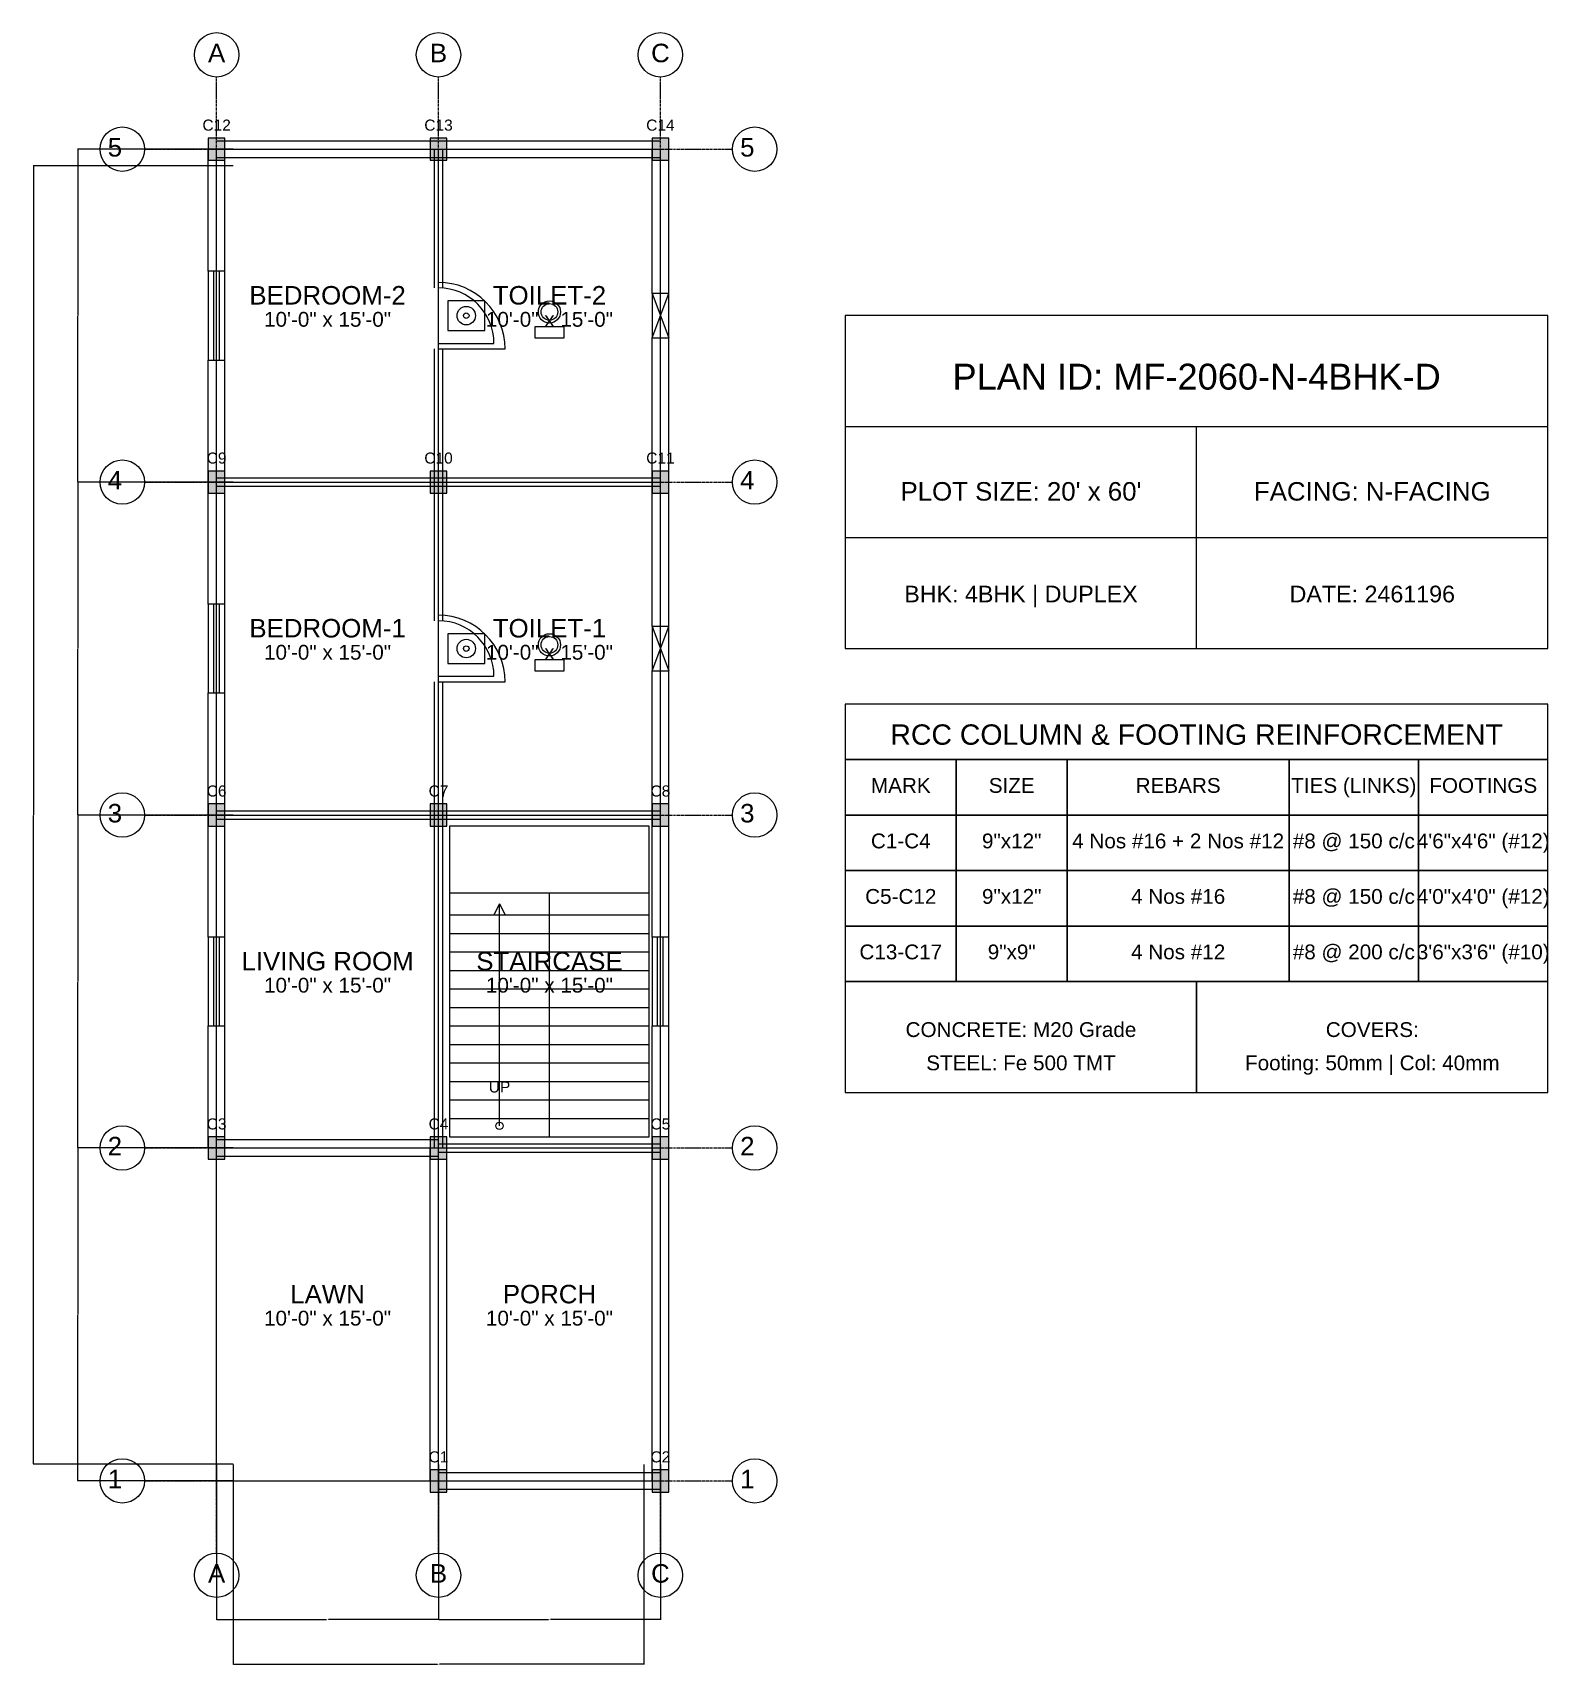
# Model space of a CAD drawing. Header units: inches. Extents: x -134 to 23580, y -99 to 23207.
# Drawn here: x -100 to 720, y 19901 to 20783 of the extents above; entities that cross this region are included whole.
import ezdxf
from ezdxf.enums import TextEntityAlignment as Align

# ---------------------------------------------------------------- set-up
doc = ezdxf.new("R2010")
doc.units = ezdxf.units.IN
doc.header["$MEASUREMENT"] = 0
doc.linetypes.add('CENTER', pattern=[2, 1.25, -0.25, 0.25, -0.25])
for name, color, linetype in [('A-COL-HATCH', 251, 'Continuous'), ('A-COLUMN', 1, 'Continuous'), ('A-DIM', 5, 'Continuous'), ('A-DOOR', 30, 'Continuous'), ('A-FIXTURE', 8, 'Continuous'), ('A-STAIR', 6, 'Continuous'), ('A-TEXT', 2, 'Continuous'), ('A-WALL-EXT', 7, 'Continuous'), ('A-WALL-INT', 9, 'Continuous'), ('A-WINDOW', 4, 'Continuous'), ('S-BEAM-FRAMING', 2, 'Continuous'), ('S-BUBBLE', 4, 'Continuous'), ('S-GRID-CENTER', 8, 'CENTER'), ('S-TABLE', 7, 'Continuous'), ('S-TEXT', 3, 'Continuous')]:
    doc.layers.add(name, color=color, linetype=linetype)
doc.styles.get("Standard").update_dxf_attribs({"font": 'arial.ttf'})
doc.dimstyles.get("Standard").update_dxf_attribs({"dimtxt": 0.18, "dimasz": 0.18, "dimexe": 0.18, "dimexo": 0.0625, "dimgap": 0.09, "dimtad": 0, "dimtih": 1, "dimtoh": 1, "dimdec": 4, "dimzin": 0, "dimdsep": 46, "dimtxsty": 'Standard', "dimcen": 0.09, "dimadec": 0, "dimazin": 0, "dimtfac": 1, "dimtdec": 4, "dimtofl": 0, "dimtmove": 0, "dimatfit": 3, "dimfxl": 1, "dimtolj": 1, "dimtzin": 0, "dimarcsym": 0})

# ---------------------------------------------------------------- blocks, each defined once
blk = doc.blocks.new('*D700')
at = {"layer": 'A-DIM', "color": 0, "lineweight": -2, "transparency": 16777216}
for p, q in [((0, 20008.94), (0, 19924.82)), ((120, 20008.94), (120, 19924.82)), ((0.18, 19925), (59.41, 19925)), ((119.82, 19925), (60.59, 19925))]:
    blk.add_line(p, q, dxfattribs=at)
at = {"layer": 'A-DIM', "color": 0, "transparency": 16777216}
for points in [[(0.18, 19925.03), (0.18, 19924.97), (0, 19925)], [(119.82, 19925.03), (119.82, 19924.97), (120, 19925)]]:
    blk.add_solid(points, dxfattribs=at)
at = {"layer": 'Defpoints', "color": 0, "transparency": 16777216}
for p in [(0, 20009), (120, 20009), (120, 19925)]:
    blk.add_point(p, dxfattribs=at)
at = {"layer": 'A-DIM', "color": 0, "transparency": 16777216, "insert": (60, 19925), "char_height": 0.18, "attachment_point": 5}
blk.add_mtext('\\A1;120.0000', dxfattribs=at)
blk = doc.blocks.new('*D701')
at = {"layer": 'A-DIM', "color": 0, "lineweight": -2, "transparency": 16777216}
for p, q in [((120, 20008.94), (120, 19924.82)), ((240, 20008.94), (240, 19924.82)), ((120.18, 19925), (179.41, 19925)), ((239.82, 19925), (180.59, 19925))]:
    blk.add_line(p, q, dxfattribs=at)
at = {"layer": 'A-DIM', "color": 0, "transparency": 16777216}
for points in [[(120.18, 19925.03), (120.18, 19924.97), (120, 19925)], [(239.82, 19925.03), (239.82, 19924.97), (240, 19925)]]:
    blk.add_solid(points, dxfattribs=at)
at = {"layer": 'Defpoints', "color": 0, "transparency": 16777216}
for p in [(120, 20009), (240, 20009), (240, 19925)]:
    blk.add_point(p, dxfattribs=at)
at = {"layer": 'A-DIM', "color": 0, "transparency": 16777216, "insert": (180, 19925), "char_height": 0.18, "attachment_point": 5}
blk.add_mtext('\\A1;120.0000', dxfattribs=at)
blk = doc.blocks.new('*D702')
at = {"layer": 'A-DIM', "color": 0, "lineweight": -2, "transparency": 16777216}
for p, q in [((9, 20008.94), (9, 19900.82)), ((231, 20008.94), (231, 19900.82)), ((9.18, 19901), (119.4, 19901)), ((230.82, 19901), (120.6, 19901))]:
    blk.add_line(p, q, dxfattribs=at)
at = {"layer": 'A-DIM', "color": 0, "transparency": 16777216}
for points in [[(9.18, 19901.03), (9.18, 19900.97), (9, 19901)], [(230.82, 19901.03), (230.82, 19900.97), (231, 19901)]]:
    blk.add_solid(points, dxfattribs=at)
at = {"layer": 'Defpoints', "color": 0, "transparency": 16777216}
for p in [(9, 20009), (231, 20009), (231, 19901)]:
    blk.add_point(p, dxfattribs=at)
at = {"layer": 'A-DIM', "color": 0, "transparency": 16777216, "insert": (120, 19901), "char_height": 0.18, "attachment_point": 5}
blk.add_mtext('\\A1;222.0000', dxfattribs=at)
blk = doc.blocks.new('*D703')
at = {"layer": 'A-DIM', "color": 0, "lineweight": -2, "transparency": 16777216}
for p, q in [((8.94, 20180), (-75.18, 20180)), ((-75, 20179.82), (-75, 20090.18)), ((-75, 20000.18), (-75, 20089.82)), ((8.94, 20000), (-75.18, 20000))]:
    blk.add_line(p, q, dxfattribs=at)
at = {"layer": 'A-DIM', "color": 0, "transparency": 16777216}
for points in [[(-75.03, 20179.82), (-74.97, 20179.82), (-75, 20180)], [(-75.03, 20000.18), (-74.97, 20000.18), (-75, 20000)]]:
    blk.add_solid(points, dxfattribs=at)
at = {"layer": 'Defpoints', "color": 0, "transparency": 16777216}
for p in [(-75, 20180), (9, 20180), (9, 20000)]:
    blk.add_point(p, dxfattribs=at)
at = {"layer": 'A-DIM', "color": 0, "transparency": 16777216, "insert": (-75, 20090), "char_height": 0.18, "attachment_point": 5}
blk.add_mtext('\\A1;180.0000', dxfattribs=at)
blk = doc.blocks.new('*D704')
at = {"layer": 'A-DIM', "color": 0, "lineweight": -2, "transparency": 16777216}
for p, q in [((8.94, 20360), (-75.18, 20360)), ((-75, 20359.82), (-75, 20270.18)), ((-75, 20180.18), (-75, 20269.82)), ((8.94, 20180), (-75.18, 20180))]:
    blk.add_line(p, q, dxfattribs=at)
at = {"layer": 'A-DIM', "color": 0, "transparency": 16777216}
for points in [[(-75.03, 20359.82), (-74.97, 20359.82), (-75, 20360)], [(-75.03, 20180.18), (-74.97, 20180.18), (-75, 20180)]]:
    blk.add_solid(points, dxfattribs=at)
at = {"layer": 'Defpoints', "color": 0, "transparency": 16777216}
for p in [(-75, 20360), (9, 20360), (9, 20180)]:
    blk.add_point(p, dxfattribs=at)
at = {"layer": 'A-DIM', "color": 0, "transparency": 16777216, "insert": (-75, 20270), "char_height": 0.18, "attachment_point": 5}
blk.add_mtext('\\A1;180.0000', dxfattribs=at)
blk = doc.blocks.new('*D705')
at = {"layer": 'A-DIM', "color": 0, "lineweight": -2, "transparency": 16777216}
for p, q in [((8.94, 20540), (-75.18, 20540)), ((-75, 20539.82), (-75, 20450.18)), ((-75, 20360.18), (-75, 20449.82)), ((8.94, 20360), (-75.18, 20360))]:
    blk.add_line(p, q, dxfattribs=at)
at = {"layer": 'A-DIM', "color": 0, "transparency": 16777216}
for points in [[(-75.03, 20539.82), (-74.97, 20539.82), (-75, 20540)], [(-75.03, 20360.18), (-74.97, 20360.18), (-75, 20360)]]:
    blk.add_solid(points, dxfattribs=at)
at = {"layer": 'Defpoints', "color": 0, "transparency": 16777216}
for p in [(-75, 20540), (9, 20540), (9, 20360)]:
    blk.add_point(p, dxfattribs=at)
at = {"layer": 'A-DIM', "color": 0, "transparency": 16777216, "insert": (-75, 20450), "char_height": 0.18, "attachment_point": 5}
blk.add_mtext('\\A1;180.0000', dxfattribs=at)
blk = doc.blocks.new('*D706')
at = {"layer": 'A-DIM', "color": 0, "lineweight": -2, "transparency": 16777216}
for p, q in [((8.94, 20720), (-75.18, 20720)), ((-75, 20719.82), (-75, 20630.18)), ((-75, 20540.18), (-75, 20629.82)), ((8.94, 20540), (-75.18, 20540))]:
    blk.add_line(p, q, dxfattribs=at)
at = {"layer": 'A-DIM', "color": 0, "transparency": 16777216}
for points in [[(-75.03, 20719.82), (-74.97, 20719.82), (-75, 20720)], [(-75.03, 20540.18), (-74.97, 20540.18), (-75, 20540)]]:
    blk.add_solid(points, dxfattribs=at)
at = {"layer": 'Defpoints', "color": 0, "transparency": 16777216}
for p in [(-75, 20720), (9, 20720), (9, 20540)]:
    blk.add_point(p, dxfattribs=at)
at = {"layer": 'A-DIM', "color": 0, "transparency": 16777216, "insert": (-75, 20630), "char_height": 0.18, "attachment_point": 5}
blk.add_mtext('\\A1;180.0000', dxfattribs=at)
blk = doc.blocks.new('*D707')
at = {"layer": 'A-DIM', "color": 0, "lineweight": -2, "transparency": 16777216}
for p, q in [((8.94, 20711), (-99.18, 20711)), ((-99, 20710.82), (-99, 20360.18)), ((-99, 20009.18), (-99, 20359.82)), ((8.94, 20009), (-99.18, 20009))]:
    blk.add_line(p, q, dxfattribs=at)
at = {"layer": 'A-DIM', "color": 0, "transparency": 16777216}
for points in [[(-99.03, 20710.82), (-98.97, 20710.82), (-99, 20711)], [(-99.03, 20009.18), (-98.97, 20009.18), (-99, 20009)]]:
    blk.add_solid(points, dxfattribs=at)
at = {"layer": 'Defpoints', "color": 0, "transparency": 16777216}
for p in [(-99, 20711), (9, 20711), (9, 20009)]:
    blk.add_point(p, dxfattribs=at)
at = {"layer": 'A-DIM', "color": 0, "transparency": 16777216, "insert": (-99, 20360), "char_height": 0.18, "attachment_point": 5}
blk.add_mtext('\\A1;702.0000', dxfattribs=at)

msp = doc.modelspace()

# ---------------------------------------------------------------- linework, layer by layer
at = {"layer": 'A-COL-HATCH'}
for points in [[(-4.5, 20714), (4.5, 20714), (-4.5, 20726), (4.5, 20726)], [(115.5, 20714), (124.5, 20714), (115.5, 20726), (124.5, 20726)], [(235.5, 20714), (244.5, 20714), (235.5, 20726), (244.5, 20726)], [(-4.5, 20534), (4.5, 20534), (-4.5, 20546), (4.5, 20546)], [(115.5, 20534), (124.5, 20534), (115.5, 20546), (124.5, 20546)], [(235.5, 20534), (244.5, 20534), (235.5, 20546), (244.5, 20546)], [(-4.5, 20354), (4.5, 20354), (-4.5, 20366), (4.5, 20366)], [(115.5, 20354), (124.5, 20354), (115.5, 20366), (124.5, 20366)], [(235.5, 20354), (244.5, 20354), (235.5, 20366), (244.5, 20366)], [(-4.5, 20174), (4.5, 20174), (-4.5, 20186), (4.5, 20186)], [(115.5, 20174), (124.5, 20174), (115.5, 20186), (124.5, 20186)], [(235.5, 20174), (244.5, 20174), (235.5, 20186), (244.5, 20186)], [(115.5, 19994), (124.5, 19994), (115.5, 20006), (124.5, 20006)], [(235.5, 19994), (244.5, 19994), (235.5, 20006), (244.5, 20006)]]:
    msp.add_solid(points, dxfattribs=at)
at = {"layer": 'A-COLUMN'}
for points in [[(-4.5, 20714), (4.5, 20714), (4.5, 20726), (-4.5, 20726)], [(115.5, 20714), (124.5, 20714), (124.5, 20726), (115.5, 20726)], [(235.5, 20714), (244.5, 20714), (244.5, 20726), (235.5, 20726)], [(-4.5, 20534), (4.5, 20534), (4.5, 20546), (-4.5, 20546)], [(115.5, 20534), (124.5, 20534), (124.5, 20546), (115.5, 20546)], [(235.5, 20534), (244.5, 20534), (244.5, 20546), (235.5, 20546)], [(-4.5, 20354), (4.5, 20354), (4.5, 20366), (-4.5, 20366)], [(115.5, 20354), (124.5, 20354), (124.5, 20366), (115.5, 20366)], [(235.5, 20354), (244.5, 20354), (244.5, 20366), (235.5, 20366)], [(-4.5, 20174), (4.5, 20174), (4.5, 20186), (-4.5, 20186)], [(115.5, 20174), (124.5, 20174), (124.5, 20186), (115.5, 20186)], [(235.5, 20174), (244.5, 20174), (244.5, 20186), (235.5, 20186)], [(115.5, 19994), (124.5, 19994), (124.5, 20006), (115.5, 20006)], [(235.5, 19994), (244.5, 19994), (244.5, 20006), (235.5, 20006)]]:
    msp.add_lwpolyline(points, close=True, dxfattribs=at)
at = {"layer": 'A-DOOR'}
for p, q in [((120, 20615), (150, 20615)), ((120, 20612), (156, 20612)), ((120, 20435), (150, 20435)), ((120, 20432), (156, 20432))]:
    msp.add_line(p, q, dxfattribs=at)
for centre, radius in [((120, 20612), 36), ((120, 20615), 30), ((120, 20432), 36), ((120, 20435), 30)]:
    msp.add_arc(centre, radius, 0, 90, dxfattribs=at)
at = {"layer": 'A-FIXTURE'}
for points in [[(125, 20622), (145, 20622), (145, 20638), (125, 20638)], [(172, 20618), (188, 20618), (188, 20624), (172, 20624)], [(125, 20442), (145, 20442), (145, 20458), (125, 20458)], [(172, 20438), (188, 20438), (188, 20444), (172, 20444)]]:
    msp.add_lwpolyline(points, close=True, dxfattribs=at)
for centre, radius in [((135, 20630), 5), ((180, 20632), 6), ((180, 20632), 4.5), ((135, 20630), 1.5), ((180, 20452), 6), ((135, 20450), 5), ((135, 20450), 1.5), ((180, 20452), 4.5)]:
    msp.add_circle(centre, radius, dxfattribs=at)
at = {"layer": 'A-STAIR'}
for p, q in [((126, 20318), (234, 20318)), ((180, 20186), (180, 20318)), ((153, 20312), (150, 20306)), ((153, 20192), (153, 20312)), ((153, 20312), (156, 20306)), ((126, 20306), (180, 20306)), ((180, 20306), (234, 20306)), ((126, 20296), (180, 20296)), ((180, 20296), (234, 20296)), ((126, 20286), (180, 20286)), ((180, 20286), (234, 20286)), ((126, 20276), (180, 20276)), ((180, 20276), (234, 20276)), ((126, 20266), (180, 20266)), ((180, 20266), (234, 20266)), ((126, 20256), (180, 20256)), ((180, 20256), (234, 20256)), ((126, 20246), (180, 20246)), ((180, 20246), (234, 20246)), ((126, 20236), (180, 20236)), ((180, 20236), (234, 20236)), ((126, 20226), (180, 20226)), ((180, 20226), (234, 20226)), ((126, 20216), (180, 20216)), ((180, 20216), (234, 20216)), ((126, 20206), (180, 20206)), ((180, 20206), (234, 20206)), ((126, 20196), (180, 20196)), ((180, 20196), (234, 20196))]:
    msp.add_line(p, q, dxfattribs=at)
msp.add_lwpolyline([(126, 20186), (234, 20186), (234, 20354), (126, 20354)], close=True, dxfattribs=at)
msp.add_circle((153, 20192), 2, dxfattribs=at)
at = {"layer": 'A-WALL-EXT'}
for p, q in [((0, 20724.5), (120, 20724.5)), ((120, 20724.5), (240, 20724.5)), ((-4.5, 20654), (-4.5, 20720)), ((0, 20715.5), (120, 20715.5)), ((4.5, 20654), (4.5, 20720)), ((120, 20715.5), (240, 20715.5)), ((235.5, 20642), (235.5, 20720)), ((244.5, 20642), (244.5, 20720)), ((235.5, 20540), (235.5, 20618)), ((244.5, 20540), (244.5, 20618)), ((-4.5, 20540), (-4.5, 20606)), ((4.5, 20540), (4.5, 20606)), ((340, 20570), (720, 20570)), ((530, 20450), (530, 20570)), ((-4.5, 20474), (-4.5, 20540)), ((4.5, 20474), (4.5, 20540)), ((235.5, 20462), (235.5, 20540)), ((244.5, 20462), (244.5, 20540)), ((340, 20510), (720, 20510)), ((235.5, 20360), (235.5, 20438)), ((244.5, 20360), (244.5, 20438)), ((-4.5, 20360), (-4.5, 20426)), ((4.5, 20360), (4.5, 20426)), ((-4.5, 20294), (-4.5, 20360)), ((4.5, 20294), (4.5, 20360)), ((235.5, 20294), (235.5, 20360)), ((244.5, 20294), (244.5, 20360)), ((-4.5, 20180), (-4.5, 20246)), ((4.5, 20180), (4.5, 20246)), ((235.5, 20180), (235.5, 20246)), ((244.5, 20180), (244.5, 20246)), ((0, 20184.5), (120, 20184.5)), ((0, 20175.5), (120, 20175.5)), ((115.5, 20000), (115.5, 20180)), ((124.5, 20000), (124.5, 20180)), ((235.5, 20000), (235.5, 20180)), ((244.5, 20000), (244.5, 20180)), ((120, 20004.5), (240, 20004.5)), ((120, 19995.5), (240, 19995.5))]:
    msp.add_line(p, q, dxfattribs=at)
msp.add_lwpolyline([(340, 20450), (720, 20450), (720, 20630), (340, 20630)], close=True, dxfattribs=at)
at = {"layer": 'A-WALL-INT'}
for p, q in [((117.75, 20645), (117.75, 20720)), ((122.25, 20645), (122.25, 20720)), ((117.75, 20540), (117.75, 20612)), ((122.25, 20540), (122.25, 20612)), ((0, 20542.25), (120, 20542.25)), ((0, 20537.75), (120, 20537.75)), ((117.75, 20465), (117.75, 20540)), ((120, 20542.25), (240, 20542.25)), ((120, 20537.75), (240, 20537.75)), ((122.25, 20465), (122.25, 20540)), ((117.75, 20360), (117.75, 20432)), ((122.25, 20360), (122.25, 20432)), ((0, 20362.25), (120, 20362.25)), ((120, 20362.25), (240, 20362.25)), ((0, 20357.75), (120, 20357.75)), ((117.75, 20180), (117.75, 20360)), ((120, 20357.75), (240, 20357.75)), ((122.25, 20180), (122.25, 20360)), ((120, 20182.25), (240, 20182.25)), ((120, 20177.75), (240, 20177.75))]:
    msp.add_line(p, q, dxfattribs=at)
at = {"layer": 'A-WINDOW'}
for p, q in [((-1.5, 20606), (-1.5, 20654)), ((1.5, 20606), (1.5, 20654)), ((235.5, 20618), (244.5, 20642)), ((235.5, 20642), (244.5, 20618)), ((-1.5, 20426), (-1.5, 20474)), ((1.5, 20426), (1.5, 20474)), ((235.5, 20438), (244.5, 20462)), ((235.5, 20462), (244.5, 20438)), ((-1.5, 20246), (-1.5, 20294)), ((1.5, 20246), (1.5, 20294)), ((238.5, 20246), (238.5, 20294)), ((241.5, 20246), (241.5, 20294))]:
    msp.add_line(p, q, dxfattribs=at)
for points in [[(-4.5, 20606), (4.5, 20606), (4.5, 20654), (-4.5, 20654)], [(235.5, 20618), (244.5, 20618), (244.5, 20642), (235.5, 20642)], [(-4.5, 20426), (4.5, 20426), (4.5, 20474), (-4.5, 20474)], [(235.5, 20438), (244.5, 20438), (244.5, 20462), (235.5, 20462)], [(-4.5, 20246), (4.5, 20246), (4.5, 20294), (-4.5, 20294)], [(235.5, 20246), (244.5, 20246), (244.5, 20294), (235.5, 20294)]]:
    msp.add_lwpolyline(points, close=True, dxfattribs=at)
at = {"layer": 'S-BEAM-FRAMING'}
for p, q in [((0, 20000), (0, 20720)), ((0, 20720), (240, 20720)), ((120, 20000), (120, 20720)), ((240, 20000), (240, 20720)), ((0, 20540), (240, 20540)), ((0, 20360), (240, 20360)), ((0, 20180), (240, 20180)), ((0, 20000), (240, 20000))]:
    msp.add_line(p, q, dxfattribs=at)
at = {"layer": 'S-BUBBLE'}
for centre in [(0, 20771), (120, 20771), (240, 20771), (-51, 20720), (291, 20720), (-51, 20540), (291, 20540), (-51, 20360), (291, 20360), (-51, 20180), (291, 20180), (-51, 20000), (291, 20000), (0, 19949), (120, 19949), (240, 19949)]:
    msp.add_circle(centre, 12, dxfattribs=at)
at = {"layer": 'S-GRID-CENTER'}
for p, q in [((0, 19961), (0, 20759)), ((120, 19961), (120, 20759)), ((240, 19961), (240, 20759)), ((-39, 20720), (279, 20720)), ((-39, 20540), (279, 20540)), ((-39, 20360), (279, 20360)), ((-39, 20180), (279, 20180)), ((-39, 20000), (279, 20000))]:
    msp.add_line(p, q, dxfattribs=at)
at = {"layer": 'S-TABLE'}
for points in [[(340, 20390), (720, 20390), (720, 20420), (340, 20420)], [(340, 20360), (400, 20360), (400, 20390), (340, 20390)], [(400, 20360), (460, 20360), (460, 20390), (400, 20390)], [(460, 20360), (580, 20360), (580, 20390), (460, 20390)], [(580, 20360), (650, 20360), (650, 20390), (580, 20390)], [(650, 20360), (720, 20360), (720, 20390), (650, 20390)], [(340, 20330), (400, 20330), (400, 20360), (340, 20360)], [(400, 20330), (460, 20330), (460, 20360), (400, 20360)], [(460, 20330), (580, 20330), (580, 20360), (460, 20360)], [(580, 20330), (650, 20330), (650, 20360), (580, 20360)], [(650, 20330), (720, 20330), (720, 20360), (650, 20360)], [(340, 20300), (400, 20300), (400, 20330), (340, 20330)], [(400, 20300), (460, 20300), (460, 20330), (400, 20330)], [(460, 20300), (580, 20300), (580, 20330), (460, 20330)], [(580, 20300), (650, 20300), (650, 20330), (580, 20330)], [(650, 20300), (720, 20300), (720, 20330), (650, 20330)], [(340, 20270), (400, 20270), (400, 20300), (340, 20300)], [(400, 20270), (460, 20270), (460, 20300), (400, 20300)], [(460, 20270), (580, 20270), (580, 20300), (460, 20300)], [(580, 20270), (650, 20270), (650, 20300), (580, 20300)], [(650, 20270), (720, 20270), (720, 20300), (650, 20300)], [(340, 20210), (530, 20210), (530, 20270), (340, 20270)], [(530, 20210), (720, 20210), (720, 20270), (530, 20270)]]:
    msp.add_lwpolyline(points, close=True, dxfattribs=at)

# ---------------------------------------------------------------- texts
at = {"layer": 'A-TEXT'}
for s, height, p in [('C12', 6, (0, 20730)), ('C13', 6, (120, 20730)), ('C14', 6, (240, 20730)), ('BEDROOM-2', 10, (60, 20636)), ('TOILET-2', 10, (180, 20636)), ('10\'-0" x 15\'-0"', 8, (60, 20624)), ('10\'-0" x 15\'-0"', 8, (180, 20624)), ('PLAN ID: MF-2060-N-4BHK-D', 14, (530, 20590)), ('C9', 6, (0, 20550)), ('C10', 6, (120, 20550)), ('C11', 6, (240, 20550)), ("PLOT SIZE: 20' x 60'", 10, (435, 20530)), ('FACING: N-FACING', 10, (625, 20530)), ('BHK: 4BHK | DUPLEX', 9, (435, 20475)), ('DATE: 2461196', 9, (625, 20475)), ('BEDROOM-1', 10, (60, 20456)), ('TOILET-1', 10, (180, 20456)), ('10\'-0" x 15\'-0"', 8, (60, 20444)), ('10\'-0" x 15\'-0"', 8, (180, 20444)), ('C6', 6, (0, 20370)), ('C7', 6, (120, 20370)), ('C8', 6, (240, 20370)), ('LIVING ROOM', 10, (60, 20276)), ('STAIRCASE', 10, (180, 20276)), ('10\'-0" x 15\'-0"', 8, (60, 20264)), ('10\'-0" x 15\'-0"', 8, (180, 20264)), ('UP', 6, (153, 20210)), ('C3', 6, (0, 20190)), ('C4', 6, (120, 20190)), ('C5', 6, (240, 20190)), ('LAWN', 10, (60, 20096)), ('PORCH', 10, (180, 20096)), ('10\'-0" x 15\'-0"', 8, (60, 20084)), ('10\'-0" x 15\'-0"', 8, (180, 20084)), ('C1', 6, (120, 20010)), ('C2', 6, (240, 20010))]:
    msp.add_text(s, height=height, dxfattribs=at).set_placement(p, align=Align.CENTER)
at = {"layer": 'S-TEXT'}
for s, height, p in [('A', 10, (0, 20767)), ('B', 10, (120, 20767)), ('C', 10, (240, 20767)), ('5', 10, (-55, 20716)), ('5', 10, (287, 20716)), ('4', 10, (-55, 20536)), ('4', 10, (287, 20536)), ('RCC COLUMN & FOOTING REINFORCEMENT', 11, (530, 20398)), ('MARK', 8, (370, 20372)), ('SIZE', 8, (430, 20372)), ('REBARS', 8, (520, 20372)), ('TIES (LINKS)', 8, (615, 20372)), ('FOOTINGS', 8, (685, 20372)), ('3', 10, (-55, 20356)), ('3', 10, (287, 20356)), ('C1-C4', 8, (370, 20342)), ('9"x12"', 8, (430, 20342)), ('4 Nos #16 + 2 Nos #12', 8, (520, 20342)), ('#8 @ 150 c/c', 8, (615, 20342)), ('4\'6"x4\'6" (#12)', 8, (685, 20342)), ('C5-C12', 8, (370, 20312)), ('9"x12"', 8, (430, 20312)), ('4 Nos #16', 8, (520, 20312)), ('#8 @ 150 c/c', 8, (615, 20312)), ('4\'0"x4\'0" (#12)', 8, (685, 20312)), ('#8 @ 200 c/c', 8, (615, 20282)), ('3\'6"x3\'6" (#10)', 8, (685, 20282)), ('C13-C17', 8, (370, 20282)), ('9"x9"', 8, (430, 20282)), ('4 Nos #12', 8, (520, 20282)), ('CONCRETE: M20 Grade', 8, (435, 20240)), ('COVERS:', 8, (625, 20240)), ('STEEL: Fe 500 TMT', 8, (435, 20222)), ('Footing: 50mm | Col: 40mm', 8, (625, 20222)), ('2', 10, (-55, 20176)), ('2', 10, (287, 20176)), ('1', 10, (-55, 19996)), ('1', 10, (287, 19996)), ('A', 10, (0, 19945)), ('B', 10, (120, 19945)), ('C', 10, (240, 19945))]:
    msp.add_text(s, height=height, dxfattribs=at).set_placement(p, align=Align.CENTER)

# ---------------------------------------------------------------- dimensions: what is measured, and where the dimension line sits
at = {"layer": 'A-DIM'}
for base, p1, p2, picture, middle in [((-75, 20720), (9, 20540), (9, 20720), '*D706', (-75, 20630)), ((-99, 20711), (9, 20009), (9, 20711), '*D707', (-99, 20360)), ((-75, 20540), (9, 20360), (9, 20540), '*D705', (-75, 20450)), ((-75, 20360), (9, 20180), (9, 20360), '*D704', (-75, 20270)), ((-75, 20180), (9, 20000), (9, 20180), '*D703', (-75, 20090))]:
    dim = msp.add_linear_dim(base=base, p1=p1, p2=p2, angle=90, dimstyle='Standard', dxfattribs=at)
    dim.commit()
    dim.dimension.update_dxf_attribs({"geometry": picture, "text_midpoint": middle})
for base, p1, p2, picture, middle in [((120, 19925), (0, 20009), (120, 20009), '*D700', (60, 19925)), ((231, 19901), (9, 20009), (231, 20009), '*D702', (120, 19901)), ((240, 19925), (120, 20009), (240, 20009), '*D701', (180, 19925))]:
    dim = msp.add_linear_dim(base=base, p1=p1, p2=p2, dimstyle='Standard', dxfattribs=at)
    dim.commit()
    dim.dimension.update_dxf_attribs({"geometry": picture, "text_midpoint": middle})

doc.saveas('drawing.dxf')
